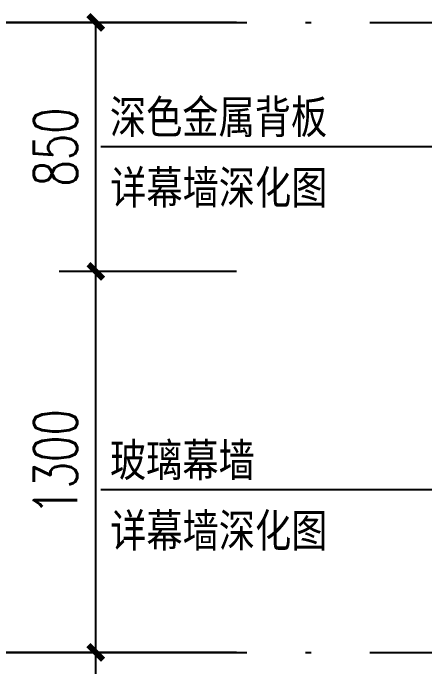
# Model space of a CAD drawing. Header units: millimetres. Extents: x 12351878 to 12381578, y 696206 to 738256.
# Drawn here: x 12355192 to 12356598, y 730284 to 732516 of the extents above; entities that cross this region are included whole.
import ezdxf

# ---------------------------------------------------------------- set-up
doc = ezdxf.new("R2010")
doc.units = ezdxf.units.MM
doc.header["$LTSCALE"] = 1000
doc.linetypes.add('DOTE', pattern=[2.42, 2, -0.2, 0.02, -0.2])
for name, color, linetype in [('A-ANNO-DIMS', 3, 'Continuous'), ('DIM_LEAD', 3, 'Continuous'), ('DOTE', 16, 'DOTE'), ('PUB_TEXT', 7, 'Continuous')]:
    doc.layers.add(name, color=color, linetype=linetype)
doc.styles.add('_TCH_DIM_T3', font='SIMPLEX', dxfattribs={"width": 0.705882, "bigfont": 'GBCBIG'})
doc.styles.add('宋体', font='', dxfattribs={"width": 0.65})
doc.styles.get('宋体').set_extended_font_data('SimSun')
doc.dimstyles.new('_TCH_ARCH&&50', dxfattribs={"dimtxt": 148.75, "dimasz": 50, "dimexe": 125, "dimexo": 150, "dimgap": 63.125, "dimtad": 1, "dimdec": 0, "dimzin": 0, "dimdsep": 46, "dimtxsty": '_TCH_DIM_T3', "dimblk": 'ARCHTICK', "dimcen": 0.09, "dimclrt": 7, "dimazin": 2, "dimtfac": 1, "dimtdec": 0, "dimtix": 1, "dimtmove": 2, "dimatfit": 3, "dimfxl": 0, "dimtolj": 1, "dimtzin": 0, "dimarcsym": 0})

# ---------------------------------------------------------------- blocks, each defined once
blk = doc.blocks.new('_ArchTick')
at = {"color": 0, "linetype": 'ByBlock', "const_width": 0.4}
blk.add_lwpolyline([(-0.5, -0.5), (0.5, 0.5)], dxfattribs=at)
blk = doc.blocks.new('*D237')
at = {"layer": 'A-ANNO-DIMS', "color": 0, "lineweight": -2, "transparency": 16777216}
for p, q in [((12355474, 730333.5), (12354979.8, 730333.5)), ((12355104.8, 724633.5), (12355104.8, 730333.5)), ((12355474, 724633.5), (12354979.8, 724633.5))]:
    blk.add_line(p, q, dxfattribs=at)
at = {"layer": 'Defpoints', "color": 0, "transparency": 16777216}
for p in [(12355104.8, 730333.5), (12355624, 730333.5), (12355624, 724633.5)]:
    blk.add_point(p, dxfattribs=at)
at = {"layer": 'A-ANNO-DIMS', "color": 0, "lineweight": -2, "transparency": 16777216, "xscale": 50, "yscale": 50, "zscale": 50}
for p, rotation in [((12355104.8, 730333.5), 90), ((12355104.8, 724633.5), 270)]:
    blk.add_blockref('_ArchTick', p, dxfattribs=dict(at, rotation=rotation))
at = {"layer": 'A-ANNO-DIMS', "color": 7, "transparency": 16777216, "insert": (12354967.3, 727483.5), "char_height": 148.75, "attachment_point": 5, "rotation": 90, "style": '_TCH_DIM_T3'}
blk.add_mtext('\\A1;5700', dxfattribs=at)
blk = doc.blocks.new('*D238')
at = {"layer": 'A-ANNO-DIMS', "color": 0, "lineweight": -2, "transparency": 16777216}
for p, q in [((12355474, 732483.5), (12354979.8, 732483.5)), ((12355104.8, 730333.5), (12355104.8, 732483.5)), ((12355474, 730333.5), (12354979.8, 730333.5))]:
    blk.add_line(p, q, dxfattribs=at)
at = {"layer": 'Defpoints', "color": 0, "transparency": 16777216}
for p in [(12355104.8, 732483.5), (12355624, 732483.5), (12355624, 730333.5)]:
    blk.add_point(p, dxfattribs=at)
at = {"layer": 'A-ANNO-DIMS', "color": 0, "lineweight": -2, "transparency": 16777216, "xscale": 50, "yscale": 50, "zscale": 50}
for p, rotation in [((12355104.8, 732483.5), 90), ((12355104.8, 730333.5), 270)]:
    blk.add_blockref('_ArchTick', p, dxfattribs=dict(at, rotation=rotation))
at = {"layer": 'A-ANNO-DIMS', "color": 7, "transparency": 16777216, "insert": (12354967.3, 731408.5), "char_height": 148.75, "attachment_point": 5, "rotation": 90, "style": '_TCH_DIM_T3'}
blk.add_mtext('\\A1;2150', dxfattribs=at)
blk = doc.blocks.new('*D252')
at = {"layer": 'A-ANNO-DIMS', "color": 0, "lineweight": -2, "transparency": 16777216}
for p, q in [((12355954.6, 730333.5), (12355349, 730333.5)), ((12355474, 729483.5), (12355474, 730333.5)), ((12355954.6, 729483.5), (12355349, 729483.5))]:
    blk.add_line(p, q, dxfattribs=at)
at = {"layer": 'Defpoints', "color": 0, "transparency": 16777216}
for p in [(12355474, 730333.5), (12356104.6, 730333.5), (12356104.6, 729483.5)]:
    blk.add_point(p, dxfattribs=at)
at = {"layer": 'A-ANNO-DIMS', "color": 0, "lineweight": -2, "transparency": 16777216, "xscale": 50, "yscale": 50, "zscale": 50}
for p, rotation in [((12355474, 730333.5), 90), ((12355474, 729483.5), 270)]:
    blk.add_blockref('_ArchTick', p, dxfattribs=dict(at, rotation=rotation))
at = {"layer": 'A-ANNO-DIMS', "color": 7, "transparency": 16777216, "insert": (12355336.5, 729908.5), "char_height": 148.75, "attachment_point": 5, "rotation": 90, "style": '_TCH_DIM_T3'}
blk.add_mtext('\\A1;850', dxfattribs=at)
blk = doc.blocks.new('*D253')
at = {"layer": 'A-ANNO-DIMS', "color": 0, "lineweight": -2, "transparency": 16777216}
for p, q in [((12355954.6, 731633.5), (12355349, 731633.5)), ((12355474, 730333.5), (12355474, 731633.5)), ((12355954.6, 730333.5), (12355349, 730333.5))]:
    blk.add_line(p, q, dxfattribs=at)
at = {"layer": 'Defpoints', "color": 0, "transparency": 16777216}
for p in [(12355474, 731633.5), (12356104.6, 731633.5), (12356104.6, 730333.5)]:
    blk.add_point(p, dxfattribs=at)
at = {"layer": 'A-ANNO-DIMS', "color": 0, "lineweight": -2, "transparency": 16777216, "xscale": 50, "yscale": 50, "zscale": 50}
for p, rotation in [((12355474, 731633.5), 90), ((12355474, 730333.5), 270)]:
    blk.add_blockref('_ArchTick', p, dxfattribs=dict(at, rotation=rotation))
at = {"layer": 'A-ANNO-DIMS', "color": 7, "transparency": 16777216, "insert": (12355336.5, 730983.5), "char_height": 148.75, "attachment_point": 5, "rotation": 90, "style": '_TCH_DIM_T3'}
blk.add_mtext('\\A1;1300', dxfattribs=at)
blk = doc.blocks.new('*D254')
at = {"layer": 'A-ANNO-DIMS', "color": 0, "lineweight": -2, "transparency": 16777216}
for p, q in [((12355954.6, 732483.5), (12355349, 732483.5)), ((12355474, 731633.5), (12355474, 732483.5)), ((12355954.6, 731633.5), (12355349, 731633.5))]:
    blk.add_line(p, q, dxfattribs=at)
at = {"layer": 'Defpoints', "color": 0, "transparency": 16777216}
for p in [(12355474, 732483.5), (12356104.6, 732483.5), (12356104.6, 731633.5)]:
    blk.add_point(p, dxfattribs=at)
at = {"layer": 'A-ANNO-DIMS', "color": 0, "lineweight": -2, "transparency": 16777216, "xscale": 50, "yscale": 50, "zscale": 50}
for p, rotation in [((12355474, 732483.5), 90), ((12355474, 731633.5), 270)]:
    blk.add_blockref('_ArchTick', p, dxfattribs=dict(at, rotation=rotation))
at = {"layer": 'A-ANNO-DIMS', "color": 7, "transparency": 16777216, "insert": (12355336.5, 732058.5), "char_height": 148.75, "attachment_point": 5, "rotation": 90, "style": '_TCH_DIM_T3'}
blk.add_mtext('\\A1;850', dxfattribs=at)

msp = doc.modelspace()

# ---------------------------------------------------------------- linework, layer by layer
at = {"layer": 'DIM_LEAD'}
for p, q in [((12356894.5, 732059), (12355491.5, 732059)), ((12356810, 730888), (12355491.5, 730888))]:
    msp.add_line(p, q, dxfattribs=at)
at = {"layer": 'DOTE'}
for p, q in [((12353989.5, 732483.5), (12361333.5, 732483.5)), ((12353989.5, 730333.5), (12361333.5, 730333.5))]:
    msp.add_line(p, q, dxfattribs=at)

# ---------------------------------------------------------------- texts
at = {"layer": 'PUB_TEXT', "style": '宋体', "width": 0.8}
for s, p in [('深色金属背板 ', (12355522.3, 732104.6)), ('详幕墙深化图', (12355523.3, 731864)), ('玻璃幕墙', (12355522.3, 730933.6)), ('详幕墙深化图', (12355523.3, 730693))]:
    msp.add_text(s, height=113.29, dxfattribs=at).set_placement(p)

# ---------------------------------------------------------------- dimensions: what is measured, and where the dimension line sits
at = {"layer": 'A-ANNO-DIMS'}
for p1, p2, distance, picture, middle in [((12355624, 730333.5), (12355624, 732483.5), 519.2, '*D238', (12354967.3, 731408.5)), ((12356104.6, 731633.5), (12356104.6, 732483.5), 630.6, '*D254', (12355336.5, 732058.5)), ((12356104.6, 730333.5), (12356104.6, 731633.5), 630.6, '*D253', (12355336.5, 730983.5)), ((12355624, 724633.5), (12355624, 730333.5), 519.2, '*D237', (12354967.3, 727483.5)), ((12356104.6, 729483.5), (12356104.6, 730333.5), 630.6, '*D252', (12355336.5, 729908.5))]:
    dim = msp.add_aligned_dim(p1=p1, p2=p2, distance=distance, dimstyle='_TCH_ARCH&&50', dxfattribs=at)
    dim.commit()
    dim.dimension.update_dxf_attribs({"geometry": picture, "text_midpoint": middle})

doc.saveas('drawing.dxf')
